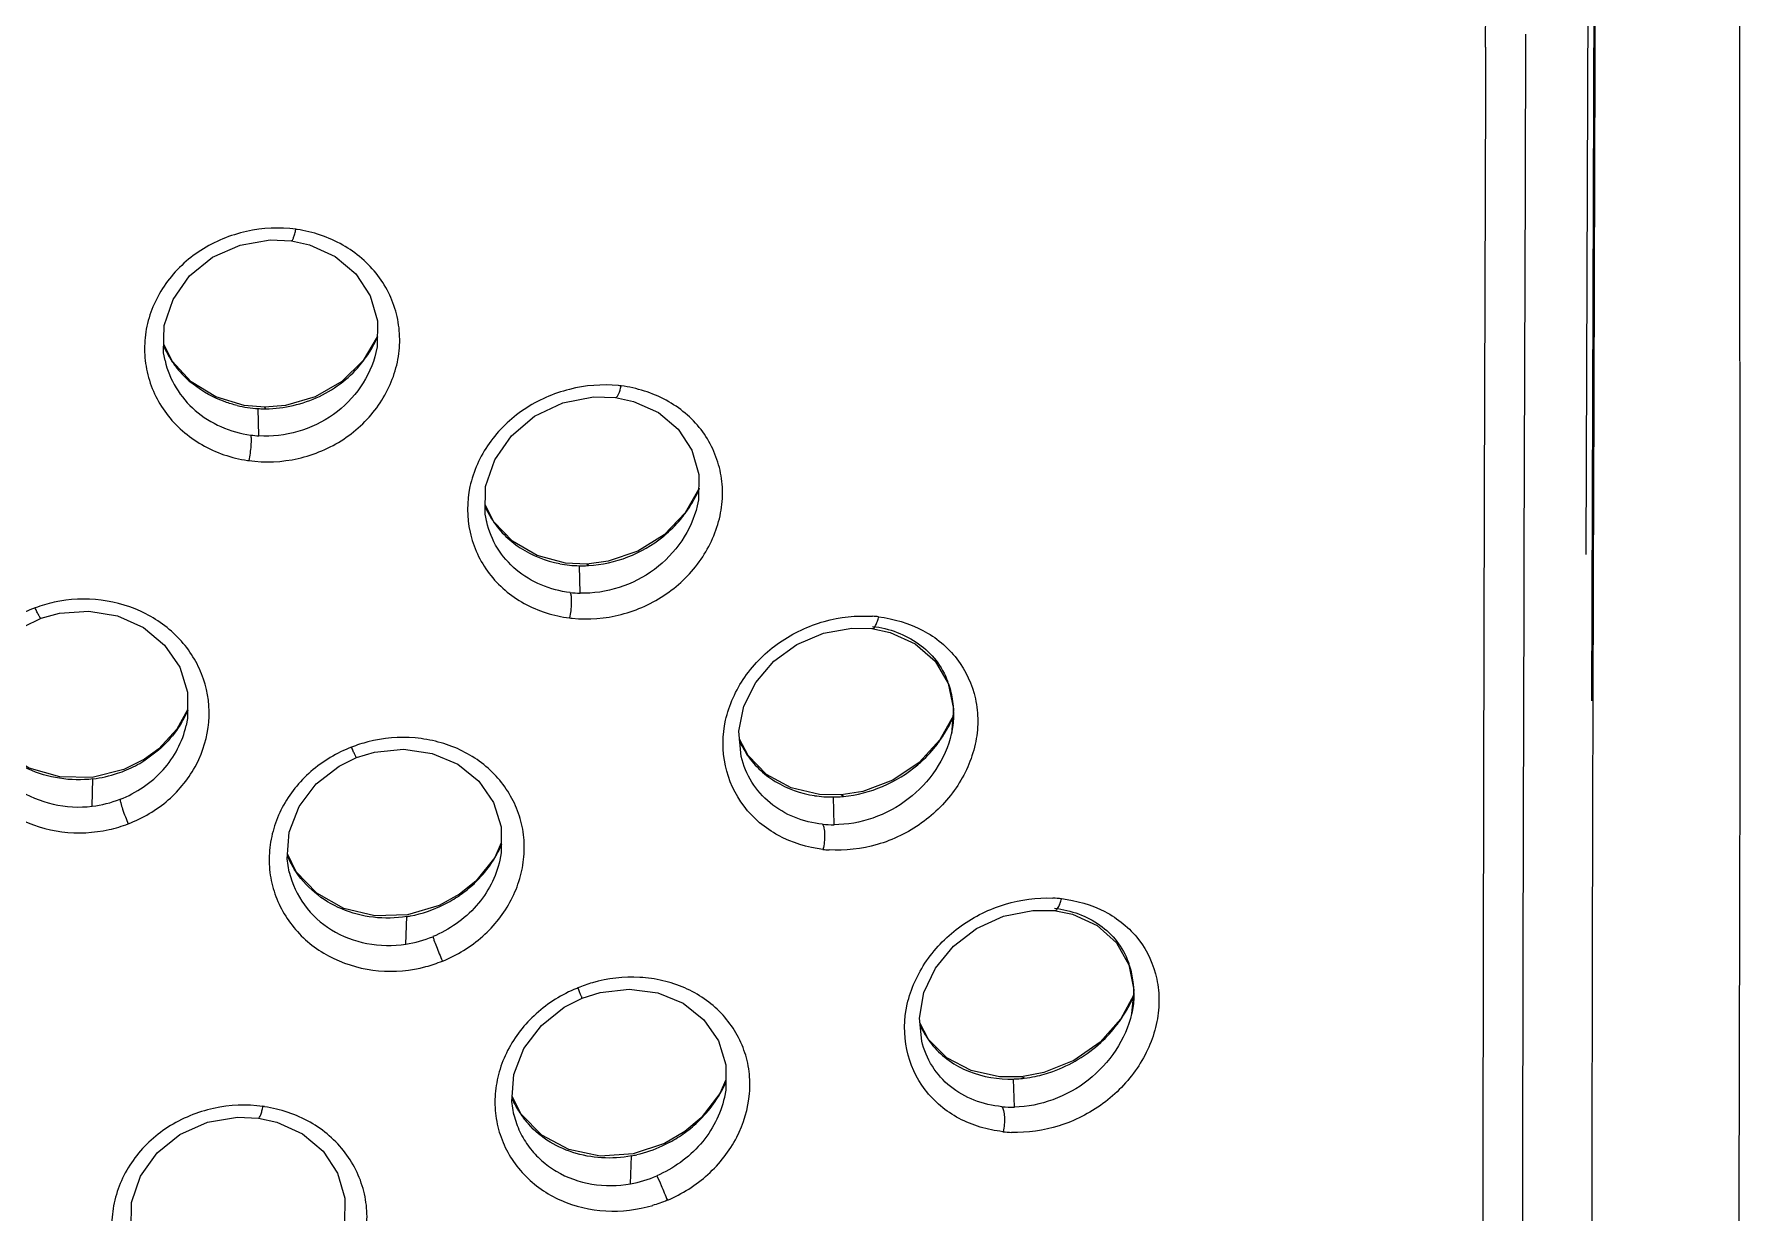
# Model space of a CAD drawing. Header units: millimetres. Extents: x 789 to 1209, y 393 to 987.
# Drawn here: x 960.43 to 980.39, y 901.58 to 915.36 of the extents above; entities that cross this region are included whole.
import ezdxf

# ---------------------------------------------------------------- set-up
doc = ezdxf.new("R2010")
doc.units = ezdxf.units.MM
doc.header["$LTSCALE"] = 0.1

msp = doc.modelspace()

# ---------------------------------------------------------------- linework, layer by layer
at = {"color": 7, "linetype": 'Continuous'}
for p, q in [((978.6413, 907.5635), (978.6666, 915.8245)), ((977.3952, 915.6924), (977.3949, 915.2091)), ((978.5915, 915.7376), (978.5716, 909.2929)), ((977.8638, 913.6187), (977.8688, 915.3622)), ((977.8505, 909.277), (977.8638, 913.6187)), ((962.0444, 911.5365), (961.9448, 911.7358)), ((964.4267, 911.6437), (964.4258, 911.6402)), ((961.9589, 911.5457), (961.9595, 911.5434)), ((963.1264, 910.9989), (962.8837, 911.0202)), ((963.0573, 910.6635), (963.0484, 910.9826)), ((963.3695, 911.0191), (963.1264, 910.9989)), ((963.1376, 910.9804), (963.1264, 910.9989)), ((965.8034, 909.6597), (965.7044, 909.854)), ((968.1825, 909.8504), (968.1818, 909.847)), ((965.7199, 909.6586), (965.7181, 909.6666)), ((966.8903, 909.1649), (966.6429, 909.1764)), ((967.1384, 909.1965), (966.8903, 909.1649)), ((978.5716, 909.2929), (978.5715, 909.2766)), ((966.8117, 908.8231), (966.8032, 909.1448)), ((966.9105, 909.1468), (966.8903, 909.1649)), ((969.9905, 908.4149), (970.2242, 908.4089)), ((970.9632, 908.0279), (971.1137, 907.7666)), ((971.1137, 907.7666), (971.1766, 907.4707)), ((962.2222, 907.4599), (962.0987, 907.2343)), ((971.1777, 907.3928), (971.0189, 907.1075)), ((971.1766, 907.4707), (971.1522, 907.1787)), ((962.2077, 907.2765), (962.208, 907.2777)), ((971.1527, 907.1807), (971.1522, 907.1787)), ((968.7751, 906.9255), (968.6764, 907.1174)), ((961.7191, 906.8809), (961.4764, 906.7599)), ((961.7123, 906.8629), (961.7191, 906.8809)), ((961.1072, 906.332), (961.117, 906.6513)), ((969.863, 906.4638), (969.611, 906.4678)), ((969.7808, 906.1149), (969.7726, 906.4402)), ((970.1183, 906.5051), (969.863, 906.4638)), ((969.8906, 906.4465), (969.863, 906.4638)), ((965.8898, 905.9045), (965.8156, 905.734)), ((963.4945, 905.565), (963.3925, 905.774)), ((965.8747, 905.7028), (965.8742, 905.7008)), ((963.4081, 905.5734), (963.4109, 905.5611)), ((965.4029, 905.3028), (965.1629, 905.1705)), ((965.4009, 905.2881), (965.4029, 905.3028)), ((964.7753, 904.7185), (964.786, 905.0407)), ((965.1629, 905.1705), (964.7954, 905.0615)), ((972.106, 905.1139), (972.3533, 905.1107)), ((973.084, 904.7346), (973.2276, 904.4772)), ((973.2276, 904.4772), (973.2854, 904.1857)), ((973.2854, 904.1857), (973.2601, 903.9042)), ((966.8358, 904.0866), (967.0459, 904.1541)), ((973.2854, 904.1246), (973.1342, 903.8462)), ((970.8844, 903.6053), (970.7847, 903.7982)), ((973.2607, 903.9066), (973.2601, 903.9042)), ((972.2345, 903.2168), (971.9728, 903.1678)), ((968.5148, 903.1316), (968.447, 902.9721)), ((971.8886, 902.8125), (971.8806, 903.1414)), ((972.0059, 903.1512), (971.9728, 903.1678)), ((966.1221, 902.7301), (966.0197, 902.9369)), ((968.4994, 902.928), (968.4989, 902.9255)), ((966.035, 902.7368), (966.0383, 902.7227)), ((967.7993, 902.387), (967.4311, 902.2651)), ((968.0377, 902.5271), (967.7993, 902.387)), ((968.0389, 902.5148), (968.0377, 902.5271)), ((967.4019, 901.9166), (967.4133, 902.2421))]:
    msp.add_line(p, q, dxfattribs=at)
for points in [[(980.3938, 890.3753), (980.3544, 898.0944), (980.3728, 906.8695), (980.3698, 916.2033)], [(961.96, 911.5435), (961.9431, 911.6352), (961.9486, 911.9537), (962.0537, 912.2605), (962.247, 912.5342), (962.5144, 912.752), (962.8382, 912.8953), (963.1905, 912.956), (963.4371, 912.945)], [(963.4371, 912.945), (963.6489, 912.8977), (963.9475, 912.7611), (964.1902, 912.5579), (964.3576, 912.3017), (964.4422, 912.0108), (964.4389, 911.7065), (964.4258, 911.6402)], [(964.4401, 911.8207), (964.2762, 911.5452), (964.0261, 911.2991), (963.716, 911.1202), (963.3695, 911.0191)], [(962.8837, 911.0202), (962.5536, 911.1215), (962.2662, 911.2976), (962.0444, 911.5365)], [(965.7199, 909.6586), (965.703, 909.7483), (965.7073, 910.07), (965.8133, 910.3832), (966.0092, 910.6657), (966.2803, 910.8942), (966.6089, 911.0484), (966.968, 911.1186), (967.2253, 911.1116)], [(967.2253, 911.1116), (967.4361, 911.0672), (967.7271, 910.9366), (967.9602, 910.7415), (968.1193, 910.495), (968.1992, 910.2132), (968.1951, 909.915), (968.1818, 909.847)], [(968.1967, 910.0359), (968.0407, 909.7638), (967.7934, 909.5069), (967.4852, 909.3138), (967.1384, 909.1965)], [(966.6429, 909.1764), (966.3107, 909.2653), (966.0235, 909.4305), (965.8034, 909.6597)], [(960.5123, 908.53), (960.7247, 908.5901), (961.067, 908.6151), (961.4028, 908.5581), (961.7061, 908.4215), (961.9542, 908.2157), (962.1311, 907.9577), (962.2221, 907.6654), (962.2223, 907.3583), (962.2072, 907.2768)], [(959.7427, 907.2242), (959.7197, 907.3712), (959.7394, 907.6798), (959.8488, 907.973), (960.0425, 908.2293), (960.3049, 908.4315), (960.5123, 908.53)], [(968.6947, 906.9141), (968.6682, 907.2089), (968.7271, 907.5024), (968.8675, 907.7806), (969.0769, 908.027), (969.3452, 908.223), (969.6562, 908.3549), (969.9905, 908.4149)], [(970.2242, 908.4089), (970.4365, 908.3658), (970.7306, 908.2327), (970.9632, 908.0279)], [(961.4764, 906.7599), (961.1093, 906.6697), (960.7312, 906.6758), (960.3717, 906.7789), (960.0613, 906.968), (959.8226, 907.2281)], [(962.0987, 907.2343), (961.8856, 907.003), (961.7191, 906.8809)], [(964.1983, 906.9011), (964.4081, 906.965), (964.7484, 906.9982), (965.0821, 906.9499), (965.3823, 906.8222), (965.6269, 906.6249), (965.8006, 906.3746), (965.8895, 906.0896), (965.89, 905.7871), (965.8747, 905.7028)], [(971.0189, 907.1075), (970.7741, 906.8417), (970.4669, 906.6363), (970.1183, 906.5051)], [(963.4119, 905.5613), (963.3881, 905.715), (963.4111, 906.0293), (963.5265, 906.3303), (963.7275, 906.5938), (963.9939, 906.8007), (964.1983, 906.9011)], [(969.611, 906.4678), (969.2777, 906.5475), (968.9921, 906.7044), (968.7751, 906.9255)], [(965.8156, 905.734), (965.5928, 905.4566), (965.4029, 905.3028)], [(964.7954, 905.0615), (964.414, 905.0493), (964.05, 905.1367), (963.7355, 905.3135), (963.4945, 905.565)], [(970.8067, 903.586), (970.7789, 903.8536), (970.8311, 904.1522), (970.9679, 904.4383), (971.1764, 904.6947), (971.4465, 904.9023), (971.7629, 905.0451), (972.106, 905.1139)], [(972.3533, 905.1107), (972.5684, 905.0682), (972.8585, 904.9367), (973.084, 904.7346)], [(967.0459, 904.1541), (967.3864, 904.1931), (967.7193, 904.1504), (968.0174, 904.0281), (968.2591, 903.8357), (968.4295, 903.59), (968.5154, 903.3093), (968.5144, 903.0097), (968.4994, 902.928)], [(966.0392, 902.7228), (966.0153, 902.8791), (966.0392, 903.1944), (966.1561, 903.4991), (966.3589, 903.7677), (966.6277, 903.9809), (966.8358, 904.0866)], [(973.1342, 903.8462), (972.8915, 903.5737), (972.585, 903.3588), (972.2345, 903.2168)], [(971.9728, 903.1678), (971.7168, 903.1662), (971.3826, 903.2393), (971.0986, 903.3901), (970.8844, 903.6053)], [(968.447, 902.9721), (968.2281, 902.689), (968.0377, 902.5271)], [(961.5796, 901.2883), (961.5628, 901.3793), (961.5681, 901.6976), (961.6729, 902.0039), (961.8658, 902.277), (962.1329, 902.4939), (962.4562, 902.6364), (962.8081, 902.6962), (963.054, 902.6849)], [(963.054, 902.6849), (963.2661, 902.6373), (963.5654, 902.5), (963.809, 902.2959), (963.9771, 902.0386), (964.062, 901.7468), (964.0587, 901.442), (964.0457, 901.3762)], [(967.4311, 902.2651), (967.0472, 902.2401), (966.6804, 902.3166), (966.3635, 902.4851), (966.1221, 902.7301)]]:
    msp.add_lwpolyline(points, dxfattribs=at)
for centre, radius, start, end in [((6877.448, 893.7374), 5900.0884, 179.79147934, 179.93982769), ((963.2837, 911.5919), 1.5023, 81.65033, 82.18089), ((963.2312, 912.3512), 1.3236, 333.023, 336.70217), ((963.0109, 912.1868), 1.1686, 203.83346, 205.19136), ((963.0145, 912.1886), 1.1726, 205.19403, 209.97797), ((963.0159, 912.1894), 1.1742, 209.97734, 211.12824), ((963.0155, 912.1891), 1.1736, 211.1285, 217.23654), ((963.1746, 912.3836), 1.3889, 323.11329, 325.22592), ((963.1847, 912.3767), 1.3766, 325.22122, 329.3282), ((963.2062, 912.3639), 1.3517, 329.32917, 333.02304), ((963.0183, 912.1926), 1.1781, 217.28823, 228.59205), ((963.1737, 912.3842), 1.3899, 321.61715, 323.11351), ((963.0517, 912.2301), 1.2282, 228.57813, 231.55145), ((967.0968, 909.698), 1.5627, 82.87215, 84.06339), ((963.1269, 912.3578), 1.3775, 256.35078, 266.73473), ((963.1292, 912.3607), 1.3804, 266.6439, 267.86643), ((963.1291, 912.3562), 1.3759, 267.86573, 270.33956), ((963.1329, 911.9463), 1.2849, 262.2816, 266.62537), ((963.1536, 911.9132), 1.5542, 261.49362, 262.02158), ((966.8951, 910.604), 1.4246, 331.49219, 334.77393), ((966.9338, 910.5856), 1.3817, 334.77759, 337.25371), ((966.7392, 910.2988), 1.1367, 203.95908, 206.11837), ((966.7347, 910.2964), 1.1316, 206.11375, 211.9194), ((966.8636, 910.6213), 1.4606, 321.73882, 326.88628), ((966.8662, 910.6197), 1.4575, 326.88548, 329.99121), ((966.8725, 910.616), 1.4503, 329.99225, 331.5002), ((966.8636, 910.6226), 1.4614, 310.8261, 321.69855), ((966.8378, 910.652), 1.5005, 308.92585, 310.83793), ((966.8294, 910.4986), 1.354, 259.12447, 268.89199), ((966.8332, 910.5275), 1.3829, 268.75915, 270.22427), ((966.8331, 910.5305), 1.3858, 270.22472, 273.18056), ((966.8437, 910.0985), 1.2757, 263.31376, 268.56222), ((961.2092, 906.4494), 2.3336, 103.54102, 109.23628), ((966.8793, 910.0569), 1.5343, 262.78594, 264.01705), ((970.1233, 907.0066), 1.5511, 83.40144, 86.05125), ((970.1641, 907.4278), 1.0137, 19.15999, 21.00697), ((970.1367, 907.4188), 1.0425, 7.7175, 19.13177), ((961.0587, 907.9605), 1.2733, 329.5097, 332.82078), ((961.0694, 907.955), 1.2613, 332.82146, 336.92444), ((969.8539, 907.9439), 1.437, 335.45162, 337.36224), ((970.1352, 907.4186), 1.044, 1.28046, 7.71761), ((969.7714, 907.9846), 1.5291, 327.84223, 330.04975), ((969.7799, 907.9797), 1.5193, 330.04931, 332.3232), ((969.8104, 907.964), 1.4849, 332.31511, 335.4454), ((964.8814, 905.0639), 2.0947, 105.23793, 110.73273), ((969.6731, 907.5457), 1.0949, 204.02298, 206.91848), ((969.6646, 907.5412), 1.0853, 206.91252, 212.63621), ((969.765, 907.99), 1.5375, 312.40473, 322.77063), ((969.7664, 907.9877), 1.5349, 322.80549, 327.84181), ((960.9437, 908.0928), 1.4506, 288.45449, 297.49224), ((960.963, 908.0553), 1.4084, 297.50138, 302.15313), ((960.9465, 908.0818), 1.4396, 302.14663, 302.80567), ((969.7391, 908.0179), 1.5755, 310.38012, 312.41561), ((960.9393, 908.1061), 1.4646, 276.96416, 288.4507), ((960.9522, 907.6642), 1.3403, 276.63399, 291.04463), ((969.7571, 907.7803), 1.3402, 261.28785, 270.66131), ((969.7605, 907.8286), 1.3882, 270.49804, 272.10502), ((969.7601, 907.8391), 1.3987, 272.10693, 275.33534), ((960.9798, 907.5455), 1.5217, 282.37831, 291.16282), ((969.7775, 907.3824), 1.2674, 264.09813, 270.15077), ((964.6562, 906.4212), 1.3503, 330.69162, 333.0961), ((964.6788, 906.4098), 1.325, 333.09136, 336.85028), ((969.826, 907.3367), 1.5194, 263.35248, 266.09636), ((964.4452, 906.2058), 1.1499, 203.40884, 211.37201), ((964.4396, 906.2026), 1.1434, 211.37956, 212.00331), ((964.6081, 906.4522), 1.4076, 315.0507, 326.38754), ((964.6344, 906.4337), 1.3754, 326.42368, 329.71208), ((964.6458, 906.4269), 1.3622, 329.71575, 330.69374), ((964.573, 906.4873), 1.4572, 305.06218, 313.49582), ((964.5833, 906.4762), 1.4422, 313.50248, 315.07214), ((964.5443, 906.5349), 1.5128, 280.85665, 296.54392), ((964.5535, 906.5183), 1.4938, 296.51471, 304.56736), ((964.5776, 906.4809), 1.4493, 304.61209, 305.05827), ((972.2778, 903.7291), 1.5295, 83.91242, 87.66312), ((964.5528, 906.4973), 1.4742, 279.09368, 280.80619), ((964.5685, 906.0776), 1.3739, 278.65074, 292.29566), ((964.3364, 906.7959), 2.4349, 286.06612, 290.81784), ((972.291, 904.1581), 0.9946, 18.13691, 20.64857), ((972.2539, 904.1468), 1.0334, 7.21704, 18.09467), ((967.3773, 902.7217), 1.5993, 111.66355, 112.22991), ((967.2583, 903.1263), 1.1799, 104.80824, 113.54654), ((972.2438, 904.1455), 1.0436, 0.36188, 7.21928), ((971.8688, 904.7161), 1.5393, 329.88966, 335.8892), ((971.9019, 904.7007), 1.5027, 335.90934, 336.36801), ((971.9163, 904.6944), 1.4871, 336.36708, 337.34789), ((971.8282, 904.7401), 1.5864, 322.49913, 324.89367), ((971.8342, 904.736), 1.5792, 324.89116, 329.03525), ((971.8449, 904.7294), 1.5666, 329.03915, 329.90568), ((971.7481, 904.2056), 1.0555, 203.74087, 213.57393), ((971.7034, 904.1768), 1.0023, 213.61591, 220.10713), ((971.8018, 904.7614), 1.6203, 312.59529, 322.46829), ((967.2204, 903.6763), 1.4167, 329.85296, 331.49414), ((967.235, 903.6684), 1.4002, 331.49265, 333.83538), ((967.2585, 903.657), 1.3741, 333.83305, 336.70919), ((971.8324, 904.5545), 1.4139, 271.95313, 273.62987), ((971.83, 904.5893), 1.4488, 273.6368, 276.95191), ((971.8289, 904.6062), 1.4658, 276.91624, 281.99362), ((962.8969, 901.3303), 1.5062, 81.41938, 82.11666), ((967.0454, 903.3684), 1.1262, 203.98235, 212.02488), ((967.1791, 903.7034), 1.4662, 316.37312, 327.16583), ((967.2072, 903.684), 1.432, 327.20475, 329.85133), ((971.8592, 904.0755), 1.2633, 264.73556, 271.33546), ((967.0508, 903.3717), 1.1324, 212.02081, 212.7428), ((967.0552, 903.3747), 1.1379, 212.74952, 219.7906), ((967.1442, 903.7366), 1.5144, 306.21162, 314.6441), ((967.1535, 903.7271), 1.5011, 314.64741, 316.38936), ((967.1073, 903.7914), 1.5804, 298.50472, 306.12348), ((971.9173, 904.0262), 1.5096, 263.80551, 267.65847), ((967.135, 903.7168), 1.4999, 280.68529, 283.0761), ((967.1834, 903.2678), 1.6713, 286.59683, 292.79983)]:
    msp.add_arc(centre, radius, start, end, dxfattribs=at)
for points, knots in [([(978.6773, 915.7986), (978.67, 913.0574), (978.6503, 907.5757), (978.6308, 899.3519), (978.6738, 891.1321), (978.7397, 885.652), (978.6939, 882.9147)], [0, 0, 0, 0, 0.2500734, 0.5001038, 0.7502449, 1, 1, 1, 1]), ([(963.4891, 913.0803), (963.298, 913.1059), (962.9037, 913.0869), (962.3622, 912.8655), (961.9423, 912.4713), (961.7473, 912.0395), (961.7104, 911.6779), (961.7517, 911.3202), (961.9473, 910.8968), (962.3753, 910.527), (962.7377, 910.4036), (962.9247, 910.3768)], [0, 0, 0, 0, 0.1298467, 0.2595506, 0.3861157, 0.5085427, 0.5689322, 0.6290328, 0.7493522, 0.8727779, 1, 1, 1, 1]), ([(962.9389, 910.3748), (963.1295, 910.3472), (963.5247, 910.3664), (964.0648, 910.5947), (964.481, 910.9961), (964.6752, 911.4301), (964.7128, 911.7927), (964.672, 912.1485), (964.4763, 912.5679), (964.0482, 912.9303), (963.6888, 913.0505), (963.5029, 913.0783)], [0, 0, 0, 0, 0.1299186, 0.2599805, 0.3875157, 0.5109605, 0.57155, 0.631536, 0.7509261, 0.8732281, 1, 1, 1, 1]), ([(963.4371, 912.945), (963.442, 912.9443), (963.4545, 912.9596), (963.4648, 912.9868), (963.4784, 913.0302), (963.4856, 913.0627), (963.4891, 913.0803)], [0, 0, 0, 0, 0.1010464, 0.3205083, 0.6369077, 1, 1, 1, 1]), ([(964.4256, 911.6402), (964.3602, 911.3551), (963.9842, 910.8176), (963.3598, 910.6457), (963.0572, 910.6636)], [0, 0, 0, 0, 0.491148, 1, 1, 1, 1]), ([(961.96, 911.5435), (961.9856, 911.4324), (962.0728, 911.2147), (962.3023, 910.9455), (962.6076, 910.7554), (962.841, 910.6892), (962.9607, 910.673)], [0, 0, 0, 0, 0.2432785, 0.4903368, 0.7422719, 1, 1, 1, 1]), ([(963.1376, 910.9804), (963.352, 910.9816), (963.6783, 911.0593), (964.0444, 911.2852), (964.1974, 911.438), (964.2633, 911.5212)], [0, 0, 0, 0, 0.5008144, 0.7519994, 1, 1, 1, 1]), ([(962.8018, 911.0192), (962.7548, 911.0307), (962.5716, 911.0856), (962.3998, 911.1794), (962.288, 911.2681)], [0, 0, 0, 0, 0.2533066, 1, 1, 1, 1]), ([(967.26, 911.2518), (967.0695, 911.2707), (966.6771, 911.2386), (966.1408, 911.0033), (965.7232, 910.6006), (965.4876, 910.0847), (965.4869, 909.5294), (965.7186, 909.0288), (966.1449, 908.6694), (966.5037, 908.5567), (966.6881, 908.5345)], [0, 0, 0, 0, 0.1294339, 0.2602175, 0.3888462, 0.5131595, 0.6335008, 0.7528098, 0.8743801, 1, 1, 1, 1]), ([(966.7208, 908.5307), (966.9108, 908.5102), (967.3037, 908.5429), (967.8375, 908.786), (968.2508, 909.1949), (968.4468, 909.632), (968.4869, 909.9961), (968.4479, 910.3497), (968.2556, 910.7637), (967.8298, 911.1146), (967.4751, 911.2246), (967.2922, 911.2481)], [0, 0, 0, 0, 0.1295421, 0.2605552, 0.3900161, 0.5153186, 0.5764172, 0.6364791, 0.7547852, 0.8750311, 1, 1, 1, 1]), ([(967.2253, 911.1116), (967.2317, 911.1108), (967.2488, 911.1233), (967.2716, 911.1695), (967.2848, 911.2146), (967.2922, 911.2481)], [0, 0, 0, 0, 0.1229685, 0.3447902, 1, 1, 1, 1]), ([(962.9603, 910.673), (962.9645, 910.6589), (962.9665, 910.6182), (962.964, 910.5471), (962.9544, 910.462), (962.9446, 910.4029), (962.9389, 910.3748)], [0, 0, 0, 0, 0.146877, 0.401734, 0.712728, 1, 1, 1, 1]), ([(968.1815, 909.847), (968.115, 909.5558), (967.7393, 909.0121), (967.1164, 908.8155), (966.8116, 908.8233)], [0, 0, 0, 0, 0.4948502, 1, 1, 1, 1]), ([(966.6947, 908.8316), (966.5789, 908.8452), (966.3525, 908.9046), (966.0551, 909.0829), (965.8305, 909.3407), (965.7453, 909.5508), (965.7199, 909.6586)], [0, 0, 0, 0, 0.25773, 0.5091027, 0.75538, 1, 1, 1, 1]), ([(965.7742, 909.6981), (965.8167, 909.6299), (965.9174, 909.5014), (966.1732, 909.294), (966.4108, 909.2008), (966.5735, 909.1693)], [0, 0, 0, 0, 0.2455221, 0.4937769, 1, 1, 1, 1]), ([(966.9105, 909.1468), (967.0668, 909.1555), (967.3797, 909.2257), (967.6575, 909.3853), (967.7806, 909.4847)], [0, 0, 0, 0, 0.4973772, 1, 1, 1, 1]), ([(977.909, 885.7277), (977.9075, 886.2194), (977.9005, 887.2021), (977.8845, 889.1662), (977.8657, 891.6195), (977.8467, 894.5623), (977.8308, 898.4856), (977.8329, 903.3905), (977.8445, 907.3146), (977.8505, 909.277)], [0, 0, 0, 0, 0.0626367, 0.1252001, 0.2502178, 0.3751665, 0.5001, 0.750009, 1, 1, 1, 1]), ([(966.6947, 908.8316), (966.7016, 908.818), (966.7087, 908.777), (966.7106, 908.7059), (966.7038, 908.6211), (966.6942, 908.5624), (966.6881, 908.5345)], [0, 0, 0, 0, 0.1522005, 0.4063406, 0.7142284, 1, 1, 1, 1]), ([(960.4404, 908.6528), (960.2707, 908.5898), (959.955, 908.4068), (959.6132, 907.9897), (959.4868, 907.564), (959.4917, 907.2207), (959.5494, 906.9688), (959.6574, 906.7321), (959.8613, 906.4449), (960.2231, 906.1643), (960.7522, 906.002), (961.1264, 906.0189), (961.306, 906.0592)], [0, 0, 0, 0, 0.1279835, 0.2520477, 0.3728609, 0.4330647, 0.4933992, 0.5542859, 0.615881, 0.7412238, 0.869814, 1, 1, 1, 1]), ([(960.5123, 908.53), (960.5083, 908.5285), (960.4955, 908.5434), (960.4817, 908.5659), (960.4608, 908.6065), (960.4474, 908.6364), (960.4404, 908.6528)], [0, 0, 0, 0, 0.0899674, 0.3083095, 0.629059, 1, 1, 1, 1]), ([(961.5291, 906.1265), (961.6991, 906.1906), (962.0152, 906.3778), (962.3536, 906.801), (962.5061, 907.31), (962.443, 907.8325), (962.1738, 908.288), (961.7437, 908.6147), (961.2155, 908.7711), (960.8427, 908.7566), (960.6628, 908.7182)], [0, 0, 0, 0, 0.1287883, 0.2541094, 0.375837, 0.4956473, 0.6166005, 0.7411125, 0.8695843, 1, 1, 1, 1]), ([(969.6501, 905.8275), (969.4699, 905.8503), (969.1178, 905.9537), (968.6981, 906.3057), (968.4721, 906.8004), (968.4759, 907.2584), (968.5934, 907.6038), (968.7792, 907.9333), (969.1271, 908.2759), (969.6541, 908.5235), (970.0416, 908.5652), (970.2301, 908.5541)], [0, 0, 0, 0, 0.1238687, 0.2437113, 0.3622156, 0.4831455, 0.5457758, 0.6096667, 0.7398253, 0.8712074, 1, 1, 1, 1]), ([(970.3015, 908.5475), (970.4802, 908.5248), (970.8286, 908.4254), (971.2473, 908.0817), (971.4343, 907.6737), (971.4705, 907.3232), (971.4286, 906.9589), (971.2312, 906.5216), (970.823, 906.1085), (970.2985, 905.8536), (969.9109, 905.8087), (969.7225, 905.8208)], [0, 0, 0, 0, 0.1232173, 0.2416836, 0.3592194, 0.4194929, 0.4811588, 0.6082051, 0.7392271, 0.8708543, 1, 1, 1, 1]), ([(970.2242, 908.4089), (970.2264, 908.4087), (970.2377, 908.4094), (970.247, 908.4176), (970.2527, 908.4242)], [0, 0, 0, 0, 0.2057272, 1, 1, 1, 1]), ([(970.2306, 908.436), (970.3283, 908.4239), (970.5187, 908.3774), (970.7761, 908.2422), (970.9841, 908.0449), (971.0769, 907.8784), (971.1104, 907.7911)], [0, 0, 0, 0, 0.2581159, 0.5087352, 0.7546649, 1, 1, 1, 1]), ([(970.2527, 908.4242), (970.2556, 908.4276), (970.268, 908.4445), (970.2768, 908.4637), (970.2828, 908.4791)], [0, 0, 0, 0, 0.2103483, 1, 1, 1, 1]), ([(970.2828, 908.4791), (970.2848, 908.4844), (970.2928, 908.5066), (970.299, 908.5294), (970.3031, 908.5468)], [0, 0, 0, 0, 0.2418251, 1, 1, 1, 1]), ([(971.179, 907.4419), (971.1794, 907.4202), (971.1787, 907.3326), (971.1669, 907.245), (971.1525, 907.1807)], [0, 0, 0, 0, 0.2472217, 1, 1, 1, 1]), ([(959.7418, 907.2241), (959.7746, 907.0855), (959.8994, 906.8162), (960.2235, 906.5063), (960.6466, 906.3312), (960.9556, 906.314), (961.1072, 906.332)], [0, 0, 0, 0, 0.2409355, 0.4879228, 0.7418061, 1, 1, 1, 1]), ([(961.117, 906.6513), (960.9879, 906.6357), (960.7253, 906.6408), (960.3517, 906.7515), (960.0281, 906.958), (959.8645, 907.1527), (959.7997, 907.2579)], [0, 0, 0, 0, 0.2558177, 0.5088242, 0.7570838, 1, 1, 1, 1]), ([(961.4335, 906.4133), (961.6228, 906.4867), (961.8867, 906.6631), (962.1165, 906.9943), (962.1859, 907.1815), (962.2078, 907.2765)], [0, 0, 0, 0, 0.5075579, 0.7561546, 1, 1, 1, 1]), ([(962.1559, 907.3144), (962.1039, 907.226), (961.9768, 907.0598), (961.8142, 906.9284), (961.7264, 906.8718)], [0, 0, 0, 0, 0.4955467, 1, 1, 1, 1]), ([(971.152, 907.1787), (971.1184, 907.0303), (970.9873, 906.7419), (970.6643, 906.396), (970.2461, 906.1713), (969.9342, 906.1154), (969.7807, 906.115)], [0, 0, 0, 0, 0.2458952, 0.4988665, 0.7521319, 1, 1, 1, 1]), ([(964.1399, 907.023), (963.9678, 906.9563), (963.648, 906.7655), (963.357, 906.4053), (963.2228, 906.0752), (963.1733, 905.8176), (963.1769, 905.5574), (963.2555, 905.2211), (963.4839, 904.8375), (963.9222, 904.5177), (964.4576, 904.3764), (964.8312, 904.409), (965.0103, 904.4561)], [0, 0, 0, 0, 0.1295657, 0.2555805, 0.3173246, 0.3782108, 0.4385201, 0.498589, 0.6191229, 0.7427094, 0.8700243, 1, 1, 1, 1]), ([(964.1983, 906.9011), (964.1974, 906.9007), (964.1946, 906.9046), (964.191, 906.91), (964.185, 906.9216), (964.1744, 906.9433), (964.159, 906.9778), (964.1465, 907.0071), (964.1399, 907.023)], [0, 0, 0, 0, 0.0214094, 0.0770702, 0.1690183, 0.2941691, 0.6194315, 1, 1, 1, 1]), ([(965.2018, 904.5199), (965.3733, 904.589), (965.6144, 904.7381), (965.8673, 905.0052), (966.0141, 905.2338), (966.1141, 905.4815), (966.1635, 905.7398), (966.1594, 905.9997), (966.0819, 906.3336), (965.853, 906.7119), (965.4908, 906.9712), (965.1545, 907.0908), (964.7925, 907.1542), (964.51, 907.1311), (964.3309, 907.085)], [0, 0, 0, 0, 0.1299839, 0.1942144, 0.2574879, 0.3196933, 0.3808387, 0.4411493, 0.5009443, 0.6202232, 0.7426041, 0.8057811, 0.8699763, 1, 1, 1, 1]), ([(969.6467, 906.1218), (969.5344, 906.1335), (969.3147, 906.1874), (969.0242, 906.3558), (968.8034, 906.6042), (968.7199, 906.8088), (968.6947, 906.9141)], [0, 0, 0, 0, 0.2569951, 0.5073541, 0.7534905, 1, 1, 1, 1]), ([(968.7506, 906.9559), (968.7936, 906.8888), (968.8955, 906.7632), (969.1537, 906.5647), (969.392, 906.4811), (969.5537, 906.456)], [0, 0, 0, 0, 0.2461682, 0.4942223, 1, 1, 1, 1]), ([(969.8906, 906.4465), (970.0476, 906.4611), (970.3613, 906.5436), (970.6372, 906.7135), (970.7598, 906.8178)], [0, 0, 0, 0, 0.4948355, 1, 1, 1, 1]), ([(961.4339, 906.4135), (961.4345, 906.3993), (961.4443, 906.3602), (961.465, 906.2917), (961.4947, 906.21), (961.5175, 906.1533), (961.5291, 906.1265)], [0, 0, 0, 0, 0.1403215, 0.3953851, 0.7103502, 1, 1, 1, 1]), ([(969.6467, 906.1218), (969.6555, 906.1086), (969.6666, 906.0677), (969.6741, 905.9683), (969.6646, 905.8832), (969.6516, 905.8258)], [0, 0, 0, 0, 0.1578974, 0.4119047, 1, 1, 1, 1]), ([(964.7858, 905.0416), (964.6573, 905.021), (964.3957, 905.0143), (964.0222, 905.1123), (963.6988, 905.3066), (963.5341, 905.4939), (963.4699, 905.5966)], [0, 0, 0, 0, 0.2591771, 0.5131872, 0.7589073, 1, 1, 1, 1]), ([(965.8742, 905.7008), (965.8524, 905.6035), (965.782, 905.4113), (965.5473, 905.0721), (965.2822, 904.8855), (965.0901, 904.8065)], [0, 0, 0, 0, 0.2435209, 0.4929328, 1, 1, 1, 1]), ([(963.411, 905.5612), (963.4438, 905.4241), (963.5688, 905.1589), (963.8952, 904.8597), (964.3192, 904.7008), (964.6254, 904.6954), (964.7753, 904.7185)], [0, 0, 0, 0, 0.2412323, 0.4869843, 0.7402403, 1, 1, 1, 1]), ([(971.7544, 902.5254), (971.6646, 902.5363), (971.4875, 902.5712), (971.1595, 902.7042), (970.8142, 902.9908), (970.5924, 903.4822), (970.5986, 903.9383), (970.7175, 904.2838), (970.9036, 904.6142), (971.18, 904.8912), (971.5115, 905.0872), (971.8656, 905.2273), (972.1526, 905.2646), (972.3394, 905.2585)], [0, 0, 0, 0, 0.0620637, 0.1229842, 0.2415083, 0.3594569, 0.4808927, 0.5440899, 0.6085988, 0.7397831, 0.806026, 0.8718415, 1, 1, 1, 1]), ([(972.4392, 905.251), (972.6147, 905.2298), (972.9578, 905.1356), (973.3717, 904.7987), (973.5548, 904.3945), (973.5893, 904.046), (973.5456, 903.6815), (973.3472, 903.2438), (972.9427, 902.828), (972.4256, 902.5649), (972.0424, 902.5111), (971.8556, 902.5179)], [0, 0, 0, 0, 0.121812, 0.2389673, 0.3560434, 0.4165438, 0.4786962, 0.607135, 0.739285, 0.8712707, 1, 1, 1, 1]), ([(972.3851, 905.1257), (972.3884, 905.129), (972.4023, 905.1458), (972.4122, 905.1655), (972.4187, 905.1813)], [0, 0, 0, 0, 0.2128743, 1, 1, 1, 1]), ([(972.4187, 905.1813), (972.421, 905.1867), (972.4296, 905.2091), (972.4362, 905.2322), (972.4404, 905.2499)], [0, 0, 0, 0, 0.2430015, 1, 1, 1, 1]), ([(972.3533, 905.1107), (972.3558, 905.1105), (972.368, 905.111), (972.3785, 905.1189), (972.3851, 905.1257)], [0, 0, 0, 0, 0.2138156, 1, 1, 1, 1]), ([(972.3598, 905.1388), (972.4553, 905.1276), (972.6419, 905.0837), (972.8946, 904.953), (973.0987, 904.7593), (973.1892, 904.5952), (973.2217, 904.5089)], [0, 0, 0, 0, 0.2574954, 0.5073209, 0.7531565, 1, 1, 1, 1]), ([(965.0901, 904.8065), (965.0941, 904.7929), (965.1081, 904.7548), (965.1445, 904.659), (965.1778, 904.5771), (965.2018, 904.5199)], [0, 0, 0, 0, 0.1386109, 0.3953162, 1, 1, 1, 1]), ([(966.7723, 904.2021), (966.5999, 904.1316), (966.2804, 903.933), (965.9918, 903.565), (965.8593, 903.2302), (965.8116, 902.9703), (965.8174, 902.7092), (965.8998, 902.3745), (966.1332, 901.9966), (966.5773, 901.6905), (967.1144, 901.5677), (967.485, 901.6114), (967.6628, 901.6628)], [0, 0, 0, 0, 0.1305723, 0.2579673, 0.3202929, 0.3815753, 0.4420337, 0.5019854, 0.6216296, 0.7439691, 0.8702936, 1, 1, 1, 1]), ([(966.8358, 904.0866), (966.8365, 904.087), (966.8331, 904.0909), (966.8327, 904.0966), (966.8271, 904.1082), (966.8216, 904.1229), (966.814, 904.1412), (966.8025, 904.1699), (966.7933, 904.1925), (966.7869, 904.208)], [0, 0, 0, 0, 0.0181157, 0.0727214, 0.1642285, 0.2892822, 0.4418402, 0.6157295, 1, 1, 1, 1]), ([(967.833, 901.7238), (968.0053, 901.7969), (968.2469, 901.9512), (968.5017, 902.2237), (968.6969, 902.5296), (968.8026, 902.8796), (968.7967, 903.2308), (968.7175, 903.5649), (968.4849, 903.9397), (968.1182, 904.1895), (967.7804, 904.299), (967.4168, 904.3521), (967.1348, 904.3194), (966.9567, 904.2671)], [0, 0, 0, 0, 0.1310272, 0.1959909, 0.2600329, 0.3839911, 0.4445406, 0.5042622, 0.622635, 0.7436887, 0.8062995, 0.8700927, 1, 1, 1, 1]), ([(973.2873, 904.1521), (973.2875, 904.1317), (973.2856, 904.0493), (973.274, 903.9672), (973.2605, 903.9067)], [0, 0, 0, 0, 0.2469325, 1, 1, 1, 1]), ([(973.2599, 903.9042), (973.2258, 903.7534), (973.0927, 903.4614), (972.7688, 903.11), (972.3524, 902.8781), (972.0415, 902.816), (971.8886, 902.8126)], [0, 0, 0, 0, 0.2478192, 0.5020167, 0.7546304, 1, 1, 1, 1]), ([(971.7427, 902.8176), (971.633, 902.8279), (971.4179, 902.8778), (971.1321, 903.039), (970.9139, 903.2812), (970.8317, 903.4822), (970.8067, 903.586)], [0, 0, 0, 0, 0.2562614, 0.5057555, 0.751822, 1, 1, 1, 1]), ([(970.9367, 903.531), (970.992, 903.4655), (971.1211, 903.3477), (971.4314, 903.1798), (971.7029, 903.136), (971.8807, 903.1416)], [0, 0, 0, 0, 0.2446897, 0.4921971, 1, 1, 1, 1]), ([(972.134, 903.1725), (972.2036, 903.1873), (972.4817, 903.2667), (972.7382, 903.4212), (972.8985, 903.5686)], [0, 0, 0, 0, 0.2461922, 1, 1, 1, 1]), ([(963.1046, 902.8201), (962.9139, 902.8477), (962.5196, 902.8306), (961.979, 902.61), (961.5593, 902.2172), (961.3649, 901.7863), (961.3283, 901.4253), (961.3698, 901.0678), (961.5653, 900.6443), (961.9936, 900.2748), (962.3541, 900.1487), (962.5406, 900.1181)], [0, 0, 0, 0, 0.1298461, 0.2594584, 0.3858363, 0.5081079, 0.5684677, 0.6285799, 0.749028, 0.8726358, 1, 1, 1, 1]), ([(962.5593, 900.1153), (962.7502, 900.0907), (963.1436, 900.111), (963.5966, 900.3004), (963.8956, 900.5412), (964.1385, 900.825), (964.2932, 901.1698), (964.3307, 901.5314), (964.2901, 901.8869), (964.0948, 902.3059), (963.6683, 902.67), (963.3087, 902.7905), (963.1227, 902.8174)], [0, 0, 0, 0, 0.1299562, 0.2598111, 0.3241709, 0.3876434, 0.5108529, 0.5713673, 0.6313172, 0.7507429, 0.8731574, 1, 1, 1, 1]), ([(963.054, 902.6849), (963.0588, 902.6842), (963.0708, 902.6999), (963.0807, 902.7266), (963.094, 902.7701), (963.1011, 902.8025), (963.1046, 902.8201)], [0, 0, 0, 0, 0.0989865, 0.3182857, 0.635512, 1, 1, 1, 1]), ([(968.4989, 902.9255), (968.4768, 902.8265), (968.4051, 902.631), (968.1688, 902.2853), (967.9025, 902.0929), (967.7092, 902.0097)], [0, 0, 0, 0, 0.2438674, 0.4938373, 1, 1, 1, 1]), ([(971.7427, 902.8176), (971.7526, 902.8048), (971.7666, 902.7644), (971.7777, 902.6656), (971.7693, 902.5809), (971.7563, 902.5241)], [0, 0, 0, 0, 0.1622172, 0.4155701, 1, 1, 1, 1]), ([(966.0392, 902.7229), (966.0553, 902.6548), (966.102, 902.5214), (966.2125, 902.3405), (966.3571, 902.1835), (966.5913, 902.0114), (966.9488, 901.886), (967.2531, 901.8908), (967.4018, 901.9173)], [0, 0, 0, 0, 0.1206361, 0.241429, 0.3629957, 0.4863095, 0.7396184, 1, 1, 1, 1]), ([(967.4133, 902.2421), (967.2985, 902.2206), (967.0653, 902.2056), (966.725, 902.2681), (966.4179, 902.4123), (966.2509, 902.5625), (966.1809, 902.6465)], [0, 0, 0, 0, 0.2583232, 0.5111667, 0.7580881, 1, 1, 1, 1]), ([(967.8615, 902.4026), (967.831, 902.386), (967.7073, 902.324), (967.5754, 902.2784), (967.4745, 902.255)], [0, 0, 0, 0, 0.2512301, 1, 1, 1, 1]), ([(967.7092, 902.0097), (967.7279, 901.973), (967.7682, 901.8771), (967.8092, 901.7818), (967.833, 901.7238)], [0, 0, 0, 0, 0.3965731, 1, 1, 1, 1])]:
    msp.add_open_spline(points, degree=3, knots=knots, dxfattribs=at)
msp.add_open_spline([(967.4019, 901.9166), (967.5072, 901.9355), (967.6108, 901.9672), (967.709, 902.0096)], degree=3, dxfattribs=at)

doc.saveas('drawing.dxf')
